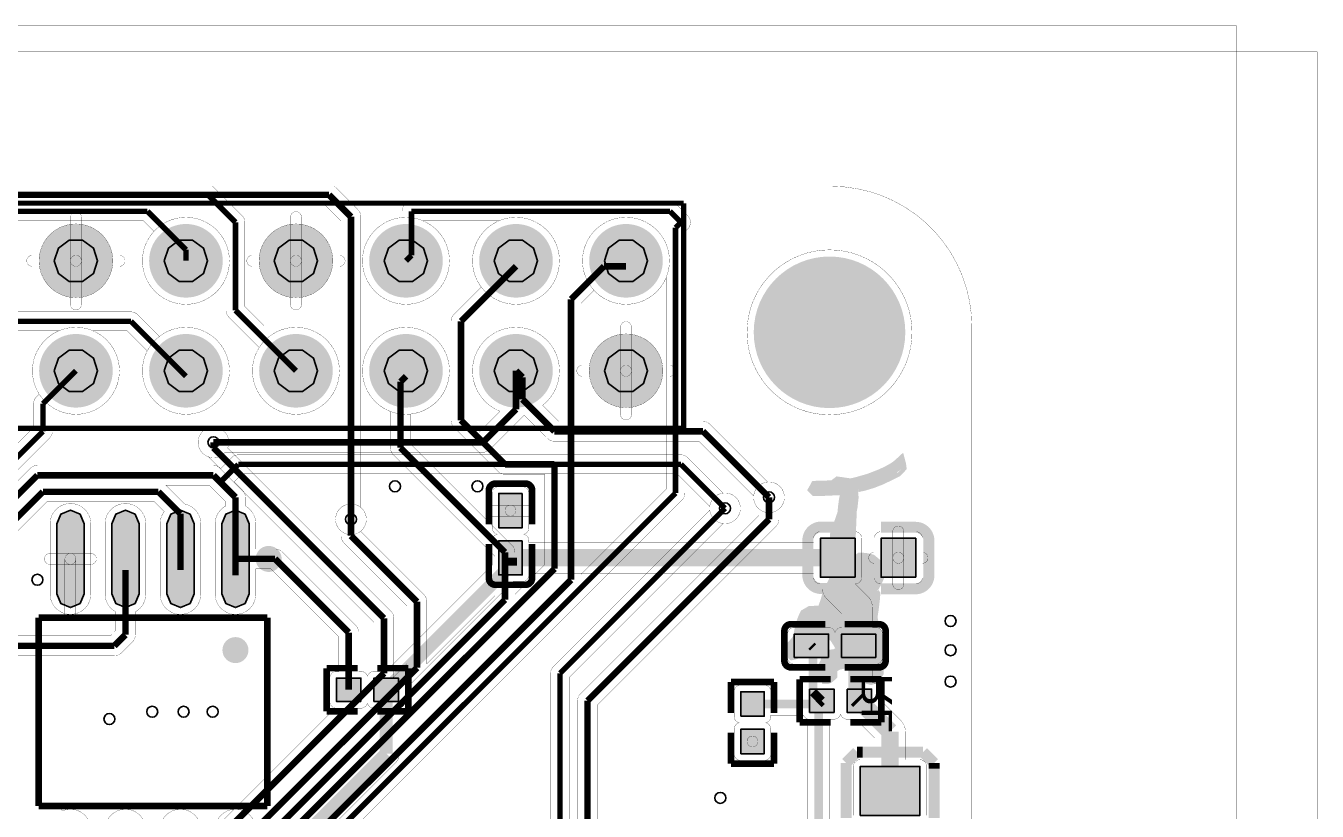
# Model space of a CAD drawing. Header units: millimetres. Extents: x -68.4 to 9.5, y -76.5 to -35.8.
# Drawn here: x -20.33 to 9.48, y -53.98 to -35.85 of the extents above; entities that cross this region are included whole.
import ezdxf
from ezdxf.enums import TextEntityAlignment as Align

# ---------------------------------------------------------------- set-up
doc = ezdxf.new("R2010")
doc.units = ezdxf.units.MM
for name, color, linetype, true_color in [('Bottom Layer', 7, 'Continuous', 0x0000ff), ('Bottom Silkscreen Layer', 7, 'Continuous', 0x66cc33), ('Hole Layer', 7, 'Continuous', 0x222222), ('Top Layer', 7, 'Continuous', 0xff0000), ('Top Silkscreen Layer', 7, 'Continuous', 0xffcc00)]:
    doc.layers.add(name, color=color, linetype=linetype, true_color=true_color)
doc.styles.get("Standard").update_dxf_attribs({"font": 'arial.ttf'})

msp = doc.modelspace()

# ---------------------------------------------------------------- hatches: boundary and pattern name
at = {"layer": 'Bottom Layer'}
for points in [[(-20.027, -41.275, 1), (-18.327, -41.275, 1)], [(-17.487, -41.275, 1), (-15.787, -41.275, 1)], [(-14.947, -41.275, 1), (-13.247, -41.275, 1)], [(-12.407, -41.275, 1), (-10.707, -41.275, 1)], [(-9.867, -41.275, 1), (-8.167, -41.275, 1)], [(-7.327, -41.275, 1), (-5.627, -41.275, 1)], [(-3.528, -42.926, 1), (-0.028, -42.926, 1)], [(-20.027, -43.815, 1), (-18.327, -43.815, 1)], [(-17.487, -43.815, 1), (-15.787, -43.815, 1)], [(-14.947, -43.815, 1), (-13.247, -43.815, 1)], [(-12.407, -43.815, 1), (-10.707, -43.815, 1)], [(-9.867, -43.815, 1), (-8.167, -43.815, 1)], [(-7.327, -43.815, 1), (-5.627, -43.815, 1)]]:
    msp.add_hatch(color=256, dxfattribs=at).paths.add_polyline_path(points)
at = {"layer": 'Bottom Silkscreen Layer'}
msp.add_hatch(color=256, dxfattribs=at).paths.add_polyline_path([(-0.136, -45.982), (-0.129, -46.043), (-0.174, -46.095), (-0.223, -46.141), (-0.394, -46.228), (-0.594, -46.323), (-0.788, -46.399), (-0.988, -46.459), (-1.207, -46.507), (-1.257, -46.517), (-1.244, -46.574), (-1.234, -46.744), (-1.256, -46.945), (-1.275, -47.044), (-1.289, -47.384), (-1.303, -47.724), (-1.324, -47.774), (-1.344, -47.824), (-1.344, -47.923), (-1.344, -48.021), (-1.316, -48.145), (-1.288, -48.269), (-1.255, -48.269), (-1.222, -48.269), (-1.147, -48.207), (-1.072, -48.144), (-1.006, -48.144), (-0.941, -48.15), (-0.874, -48.163), (-0.808, -48.181), (-0.751, -48.229), (-0.694, -48.277), (-0.669, -48.335), (-0.645, -48.394), (-0.645, -48.488), (-0.645, -48.583), (-0.697, -48.692), (-0.74, -48.773), (-0.769, -48.814), (-0.788, -48.826), (-0.788, -48.866), (-0.787, -48.905), (-0.761, -48.939), (-0.735, -48.974), (-0.736, -49.038), (-0.768, -49.308), (-0.799, -49.514), (-0.777, -49.612), (-0.707, -49.862), (-0.659, -50.014), (-0.656, -50.399), (-0.654, -50.784), (-0.691, -50.846), (-0.728, -50.909), (-0.773, -50.925), (-0.819, -50.941), (-0.867, -50.929), (-0.914, -50.917), (-0.914, -50.87), (-0.914, -50.823), (-0.867, -50.761), (-0.819, -50.699), (-0.821, -50.486), (-0.823, -50.273), (-0.849, -50.189), (-0.949, -49.925), (-1.034, -49.701), (-1.057, -49.563), (-1.058, -49.506), (-1.078, -49.494), (-1.099, -49.481), (-1.186, -49.572), (-1.273, -49.663), (-1.273, -49.702), (-1.273, -49.74), (-1.208, -49.846), (-1.143, -49.951), (-1.109, -50.072), (-1.075, -50.193), (-1.075, -50.278), (-1.075, -50.363), (-1.104, -50.434), (-1.133, -50.506), (-1.198, -50.524), (-1.416, -50.561), (-1.585, -50.594), (-1.681, -50.655), (-1.721, -50.692), (-1.721, -50.766), (-1.721, -50.84), (-1.763, -50.879), (-1.798, -50.907), (-1.825, -50.918), (-1.846, -50.918), (-1.858, -50.869), (-1.871, -50.828), (-1.887, -50.797), (-1.905, -50.775), (-1.939, -50.775), (-1.972, -50.775), (-1.972, -50.757), (-1.956, -50.716), (-1.918, -50.642), (-1.863, -50.546), (-1.85, -50.468), (-1.837, -50.39), (-1.738, -50.379), (-1.639, -50.369), (-1.564, -50.319), (-1.488, -50.269), (-1.488, -50.251), (-1.512, -50.2), (-1.568, -50.103), (-1.649, -49.975), (-1.728, -49.902), (-1.807, -49.829), (-1.902, -49.801), (-1.983, -49.781), (-2.044, -49.773), (-2.092, -49.773), (-2.119, -49.804), (-2.16, -49.862), (-2.219, -49.956), (-2.291, -50.077), (-2.303, -50.157), (-2.315, -50.238), (-2.347, -50.238), (-2.379, -50.238), (-2.458, -50.29), (-2.528, -50.331), (-2.587, -50.355), (-2.636, -50.367), (-2.663, -50.345), (-2.69, -50.323), (-2.69, -50.266), (-2.69, -50.209), (-2.616, -50.139), (-2.556, -50.073), (-2.515, -50.014), (-2.487, -49.961), (-2.473, -49.853), (-2.435, -49.673), (-2.37, -49.505), (-2.34, -49.443), (-2.281, -49.409), (-2.221, -49.374), (-2.101, -49.368), (-1.968, -49.362), (-1.917, -49.295), (-1.855, -49.115), (-1.811, -48.954), (-1.717, -48.759), (-1.622, -48.565), (-1.631, -48.377), (-1.64, -47.894), (-1.64, -47.598), (-1.555, -47.355), (-1.47, -47.112), (-1.453, -46.944), (-1.435, -46.806), (-1.417, -46.712), (-1.398, -46.65), (-1.419, -46.599), (-1.44, -46.549), (-1.568, -46.561), (-1.904, -46.576), (-2.113, -46.578), (-2.125, -46.566), (-2.137, -46.554), (-2.117, -46.519), (-2.098, -46.483), (-1.896, -46.477), (-1.694, -46.471), (-1.638, -46.429), (-1.581, -46.386), (-1.503, -46.397), (-1.359, -46.418), (-1.293, -46.43), (-1.135, -46.393), (-0.855, -46.312), (-0.583, -46.206), (-0.46, -46.148), (-0.35, -46.09), (-0.257, -46.032), (-0.185, -45.976), (-0.147, -45.941)])
at = {"layer": 'Hole Layer'}
for points in [[(-19.677, -41.275), (-19.582, -41.569), (-19.332, -41.751), (-19.023, -41.751), (-18.773, -41.569), (-18.677, -41.275), (-18.677, -41.275), (-18.773, -40.981), (-19.023, -40.8), (-19.332, -40.8), (-19.582, -40.981), (-19.677, -41.275)], [(-17.137, -41.275), (-17.042, -41.569), (-16.792, -41.751), (-16.483, -41.751), (-16.233, -41.569), (-16.137, -41.275), (-16.137, -41.275), (-16.233, -40.981), (-16.483, -40.8), (-16.792, -40.8), (-17.042, -40.981), (-17.137, -41.275)], [(-14.597, -41.275), (-14.502, -41.569), (-14.252, -41.751), (-13.943, -41.751), (-13.693, -41.569), (-13.597, -41.275), (-13.597, -41.275), (-13.693, -40.981), (-13.943, -40.8), (-14.252, -40.8), (-14.502, -40.981), (-14.597, -41.275)], [(-12.057, -41.275), (-11.962, -41.569), (-11.712, -41.751), (-11.403, -41.751), (-11.153, -41.569), (-11.057, -41.275), (-11.057, -41.275), (-11.153, -40.981), (-11.403, -40.8), (-11.712, -40.8), (-11.962, -40.981), (-12.057, -41.275)], [(-9.517, -41.275), (-9.422, -41.569), (-9.172, -41.751), (-8.863, -41.751), (-8.613, -41.569), (-8.517, -41.275), (-8.517, -41.275), (-8.613, -40.981), (-8.863, -40.8), (-9.172, -40.8), (-9.422, -40.981), (-9.517, -41.275)], [(-6.977, -41.275), (-6.882, -41.569), (-6.632, -41.751), (-6.323, -41.751), (-6.073, -41.569), (-5.977, -41.275), (-5.977, -41.275), (-6.073, -40.981), (-6.323, -40.8), (-6.632, -40.8), (-6.882, -40.981), (-6.977, -41.275)], [(-3.128, -42.926, 1), (-0.428, -42.926, 1)], [(-19.677, -43.815), (-19.582, -44.109), (-19.332, -44.291), (-19.023, -44.291), (-18.773, -44.109), (-18.677, -43.815), (-18.677, -43.815), (-18.773, -43.521), (-19.023, -43.34), (-19.332, -43.34), (-19.582, -43.521), (-19.677, -43.815)], [(-17.137, -43.815), (-17.042, -44.109), (-16.792, -44.291), (-16.483, -44.291), (-16.233, -44.109), (-16.137, -43.815), (-16.137, -43.815), (-16.233, -43.521), (-16.483, -43.34), (-16.792, -43.34), (-17.042, -43.521), (-17.137, -43.815)], [(-14.597, -43.815), (-14.502, -44.109), (-14.252, -44.291), (-13.943, -44.291), (-13.693, -44.109), (-13.597, -43.815), (-13.597, -43.815), (-13.693, -43.521), (-13.943, -43.34), (-14.252, -43.34), (-14.502, -43.521), (-14.597, -43.815)], [(-12.057, -43.815), (-11.962, -44.109), (-11.712, -44.291), (-11.403, -44.291), (-11.153, -44.109), (-11.057, -43.815), (-11.057, -43.815), (-11.153, -43.521), (-11.403, -43.34), (-11.712, -43.34), (-11.962, -43.521), (-12.057, -43.815)], [(-9.517, -43.815), (-9.422, -44.109), (-9.172, -44.291), (-8.863, -44.291), (-8.613, -44.109), (-8.517, -43.815), (-8.517, -43.815), (-8.613, -43.521), (-8.863, -43.34), (-9.172, -43.34), (-9.422, -43.521), (-9.517, -43.815)], [(-6.977, -43.815), (-6.882, -44.109), (-6.632, -44.291), (-6.323, -44.291), (-6.073, -44.109), (-5.977, -43.815), (-5.977, -43.815), (-6.073, -43.521), (-6.323, -43.34), (-6.632, -43.34), (-6.882, -43.521), (-6.977, -43.815)]]:
    msp.add_hatch(color=256, dxfattribs=at).paths.add_polyline_path(points)
at = {"layer": 'Top Layer'}
for points in [[(-20.027, -41.275, 1), (-18.327, -41.275, 1)], [(-17.487, -41.275, 1), (-15.787, -41.275, 1)], [(-14.947, -41.275, 1), (-13.247, -41.275, 1)], [(-12.407, -41.275, 1), (-10.707, -41.275, 1)], [(-9.867, -41.275, 1), (-8.167, -41.275, 1)], [(-7.327, -41.275, 1), (-5.627, -41.275, 1)], [(-3.528, -42.926, 1), (-0.028, -42.926, 1)], [(-20.027, -43.815, 1), (-18.327, -43.815, 1)], [(-17.487, -43.815, 1), (-15.787, -43.815, 1)], [(-14.947, -43.815, 1), (-13.247, -43.815, 1)], [(-12.407, -43.815, 1), (-10.707, -43.815, 1)], [(-9.867, -43.815, 1), (-8.167, -43.815, 1)], [(-7.327, -43.815, 1), (-5.627, -43.815, 1)], [(-8.874, -46.648), (-9.414, -46.648), (-9.414, -47.438), (-8.874, -47.438)], [(-19.619, -47.349), (-19.527, -47.126), (-19.304, -47.034), (-19.081, -47.126), (-18.989, -47.349), (-18.989, -48.969), (-19.081, -49.192), (-19.304, -49.284), (-19.527, -49.192), (-19.619, -48.969)], [(-18.349, -47.349), (-18.257, -47.126), (-18.034, -47.034), (-17.811, -47.126), (-17.719, -47.349), (-17.719, -48.969), (-17.811, -49.192), (-18.034, -49.284), (-18.257, -49.192), (-18.349, -48.969)], [(-17.079, -47.349), (-16.987, -47.126), (-16.764, -47.034), (-16.541, -47.126), (-16.449, -47.349), (-16.449, -48.969), (-16.541, -49.192), (-16.764, -49.284), (-16.987, -49.192), (-17.079, -48.969)], [(-15.809, -47.349), (-15.717, -47.126), (-15.494, -47.034), (-15.271, -47.126), (-15.179, -47.349), (-15.179, -48.969), (-15.271, -49.192), (-15.494, -49.284), (-15.717, -49.192), (-15.809, -48.969)], [(-1.189, -48.583), (-1.189, -47.683), (-1.989, -47.683), (-1.989, -48.583)], [(0.211, -48.583), (0.211, -47.683), (-0.589, -47.683), (-0.589, -48.583)], [(-8.874, -47.738), (-9.414, -47.738), (-9.414, -48.528), (-8.874, -48.528)], [(-1.801, -50.435), (-1.801, -49.895), (-2.591, -49.895), (-2.591, -50.435)], [(-0.711, -50.435), (-0.711, -49.895), (-1.501, -49.895), (-1.501, -50.435)], [(-12.596, -51.451), (-12.596, -50.911), (-13.162, -50.911), (-13.162, -51.451)], [(-11.73, -51.451), (-11.73, -50.911), (-12.296, -50.911), (-12.296, -51.451)], [(-3.826, -51.793), (-3.286, -51.793), (-3.286, -51.227), (-3.826, -51.227)], [(-2.24, -51.165), (-2.24, -51.705), (-1.674, -51.705), (-1.674, -51.165)], [(-1.374, -51.165), (-1.374, -51.705), (-0.808, -51.705), (-0.808, -51.165)], [(-3.826, -52.659), (-3.286, -52.659), (-3.286, -52.093), (-3.826, -52.093)], [(-1.07, -54.083), (0.308, -54.083), (0.308, -52.951), (-1.07, -52.951)]]:
    msp.add_hatch(color=256, dxfattribs=at).paths.add_polyline_path(points)

# ---------------------------------------------------------------- linework, layer by layer
at = {"layer": 'Bottom Layer', "const_width": 0.00508}
msp.add_lwpolyline([(-68.388, -35.851), (-68.388, -76.454), (7.62, -76.454), (7.62, -35.851)], close=True, dxfattribs=at)
for points in [[(-14.676, -56.289), (-5.18, -46.793), (-5.18, -46.793, 0.198912), (-5.116, -46.639), (-5.116, -46.639), (-5.116, -40.603), (-5.053, -40.54), (-5.053, -40.54, 0.198912), (-4.989, -40.386, 0.198912), (-5.053, -40.232), (-5.053, -40.232), (-5.307, -39.978), (-5.307, -39.978, 0.198912), (-5.461, -39.914), (-5.461, -39.914), (-11.43, -39.914), (-11.43, -39.914, 0.414214), (-11.648, -40.132), (-11.648, -40.132), (-11.648, -40.275, 0.38795), (-12.562, -41.275, 0.414214), (-11.557, -42.28, 0.414214), (-10.553, -41.275, 0.301151), (-11.165, -40.35), (-9.409, -40.35, 0.301151), (-10.022, -41.275, 0.162878), (-9.82, -41.88), (-10.449, -42.51), (-10.449, -42.51, 0.198912), (-10.517, -42.672), (-10.517, -44.958), (-10.517, -44.958, 0.198912), (-10.449, -45.12), (-10.449, -45.12), (-9.433, -46.136), (-9.433, -46.136, 0.198912), (-9.271, -46.204), (-8.358, -46.204), (-8.358, -48.292), (-9.041, -48.976), (-9.041, -48.006), (-9.041, -48.006, 0.198912), (-9.109, -47.844), (-9.109, -47.844), (-11.454, -45.498), (-11.454, -44.814, 0.3845), (-10.553, -43.815, 0.414214), (-11.557, -42.811, 0.414214), (-12.562, -43.815, 0.311595), (-11.914, -44.754), (-11.914, -45.593), (-11.914, -45.593, 0.198912), (-11.846, -45.755), (-11.846, -45.755), (-9.501, -48.101), (-9.501, -49.006), (-11.073, -50.579), (-11.073, -49.149), (-11.073, -49.149, 0.198912), (-11.141, -48.987), (-11.141, -48.987), (-12.597, -47.53), (-12.597, -47.514, 0.220102), (-12.472, -47.244, 0.220102), (-12.597, -46.974), (-12.597, -40.259), (-12.597, -40.259, 0.198912), (-12.665, -40.097), (-12.665, -40.097), (-13.173, -39.589), (-13.173, -39.589, 0.058688), (-13.215, -39.555), (-1.734, -39.555), (-1.734, -39.555, -0.414214), (1.509, -42.799), (1.509, -42.799), (1.509, -65.799)], [(-28.148, -39.981), (-13.43, -39.981), (-13.057, -40.354), (-13.057, -46.974, 0.220102), (-13.182, -47.244, 0.220102), (-13.057, -47.514), (-13.057, -47.625), (-13.057, -47.625, 0.198912), (-12.989, -47.787), (-12.989, -47.787), (-11.533, -49.244), (-11.533, -50.578), (-11.862, -50.908, 0.122634), (-11.835, -50.8), (-11.835, -49.53), (-11.835, -49.53, 0.198912), (-11.903, -49.368), (-11.903, -49.368), (-15.673, -45.598, 0.095356), (-15.647, -45.466, 0.414214), (-16.002, -45.112, 0.414214), (-16.357, -45.466, 0.318886), (-16.119, -45.801), (-12.295, -49.625), (-12.295, -50.705), (-15.843, -54.254)], [(-21.563, -47.144), (-19.785, -45.366), (-19.785, -45.366, 0.198912), (-19.721, -45.212), (-19.721, -45.212), (-19.721, -44.667), (-19.717, -44.663, 0.142606), (-19.177, -44.82, 0.414214), (-18.173, -43.815, 0.414214), (-19.177, -42.811, 0.414214), (-20.182, -43.815, 0.142606), (-20.025, -44.354), (-20.093, -44.423), (-20.093, -44.423, 0.198912), (-20.157, -44.577), (-20.157, -44.577), (-20.157, -45.122), (-21.807, -46.772)]]:
    msp.add_lwpolyline(points, format="xyb", dxfattribs=at)
at = {"layer": 'Bottom Layer'}
for points, const_width in [([(-13.335, -39.751), (-41.402, -39.751)], 0.15), ([(-12.827, -40.259), (-13.335, -39.751)], 0.15), ([(-12.827, -47.244), (-12.827, -40.259)], 0.15), ([(-5.461, -40.132), (-11.43, -40.132)], 0.127), ([(-11.43, -40.132), (-11.43, -41.148)], 0.127), ([(-5.207, -40.386), (-5.461, -40.132)], 0.127), ([(-5.334, -40.513), (-5.207, -40.386)], 0.127), ([(-5.334, -46.639), (-5.334, -40.513)], 0.127), ([(-11.43, -41.148), (-11.557, -41.275)], 0.127), ([(-10.287, -42.672), (-9.017, -41.402)], 0.15), ([(-7.747, -42.164), (-6.985, -41.402)], 0.15), ([(-6.985, -41.402), (-6.477, -41.402)], 0.15), ([(-7.747, -48.641), (-7.747, -42.164)], 0.15), ([(-10.287, -44.958), (-10.287, -42.672)], 0.15), ([(-19.939, -44.577), (-19.177, -43.815)], 0.127), ([(-11.684, -44.069), (-11.557, -43.942)], 0.15), ([(-11.684, -45.593), (-11.684, -44.069)], 0.15), ([(-19.939, -45.212), (-19.939, -44.577)], 0.127), ([(-9.271, -45.974), (-10.287, -44.958)], 0.15), ([(-21.717, -46.99), (-19.939, -45.212)], 0.127), ([(-16.002, -45.593), (-16.002, -45.466)], 0.15), ([(-16.002, -45.593), (-12.065, -49.53)], 0.15), ([(-9.271, -48.006), (-11.684, -45.593)], 0.15), ([(-8.128, -45.974), (-9.271, -45.974)], 0.15), ([(-8.128, -48.387), (-8.128, -45.974)], 0.15), ([(-14.866, -56.171), (-5.334, -46.639)], 0.127), ([(-3.175, -46.736), (-3.175, -47.244)], 0.15), ([(-8.001, -50.8), (-4.191, -46.99)], 0.127), ([(-12.827, -47.625), (-12.827, -47.244)], 0.15), ([(-3.175, -47.244), (-7.366, -51.435)], 0.15), ([(-11.303, -49.149), (-12.827, -47.625)], 0.15), ([(-9.271, -49.101), (-9.271, -48.006)], 0.15), ([(-15.24, -55.499), (-8.128, -48.387)], 0.15), ([(-14.986, -55.88), (-7.747, -48.641)], 0.15), ([(-15.367, -55.197), (-9.271, -49.101)], 0.15), ([(-11.303, -50.673), (-11.303, -49.149)], 0.15), ([(-12.065, -49.53), (-12.065, -50.8)], 0.15), ([(-15.524, -54.894), (-11.303, -50.673)], 0.15), ([(-12.065, -50.8), (-15.748, -54.483)], 0.15), ([(-8.001, -67.691), (-8.001, -50.8)], 0.127), ([(-7.366, -51.435), (-7.366, -61.214)], 0.15)]:
    msp.add_lwpolyline(points, dxfattribs=dict(at, const_width=const_width))
at = {"layer": 'Bottom Layer', "const_width": 0.00508}
for points in [[(-19.05, -41.275, -1), (-19.304, -41.275), (-19.304, -40.268, -1), (-19.05, -40.268)], [(-13.97, -41.275, -1), (-14.224, -41.275), (-14.224, -40.268, -1), (-13.97, -40.268)], [(-19.177, -42.128, 0.414214), (-18.325, -41.275, 0.414214), (-19.177, -40.423, 0.414214), (-20.03, -41.275, 0.414214)], [(-16.637, -42.28, 0.414214), (-15.633, -41.275, 0.414214), (-16.637, -40.271, 0.414214), (-17.642, -41.275, 0.414214)], [(-14.097, -42.128, 0.414214), (-13.245, -41.275, 0.414214), (-14.097, -40.423, 0.414214), (-14.95, -41.275, 0.414214)], [(-1.778, -44.831, 0.414214), (0.127, -42.926, 0.414214), (-1.778, -41.022, 0.414214), (-3.683, -42.926, 0.414214)], [(-20.185, -41.402, -1), (-20.185, -41.148), (-19.177, -41.148, -1), (-19.177, -41.402)], [(-19.304, -41.275, -1), (-19.05, -41.275), (-19.05, -42.283, -1), (-19.304, -42.283)], [(-19.177, -41.402, -1), (-19.177, -41.148), (-18.17, -41.148, -1), (-18.17, -41.402)], [(-15.105, -41.402, -1), (-15.105, -41.148), (-14.097, -41.148, -1), (-14.097, -41.402)], [(-14.224, -41.275, -1), (-13.97, -41.275), (-13.97, -42.283, -1), (-14.224, -42.283)], [(-5.552, -46.549), (-7.517, -48.514), (-7.517, -42.259), (-7.215, -41.957, 0.209202), (-6.477, -42.28, 0.301328), (-5.552, -41.666)], [(-16.637, -44.82, 0.414214), (-15.633, -43.815, 0.414214), (-16.637, -42.811, 0.414214), (-17.642, -43.815, 0.414214)], [(-15.102, -43.815, 0.414214), (-14.097, -44.82, 0.414214), (-13.093, -43.815, 0.414214), (-14.097, -42.811, 0.414214)], [(-6.35, -43.815, -1), (-6.604, -43.815), (-6.604, -42.808, -1), (-6.35, -42.808)], [(-7.33, -43.815, 0.414214), (-6.477, -44.668, 0.414214), (-5.625, -43.815, 0.414214), (-6.477, -42.963, 0.414214)], [(-6.604, -43.815, -1), (-6.35, -43.815), (-6.35, -44.823, -1), (-6.604, -44.823)], [(-7.366, -61.569, 0.414214), (-7.011, -61.214, 0.220102), (-7.136, -60.944), (-7.136, -51.53), (-3.013, -47.406), (-3.013, -47.406, 0.198912), (-2.945, -47.244), (-2.945, -47.006, 0.220102), (-2.82, -46.736, 0.414214), (-3.175, -46.382, 0.414214), (-3.53, -46.736, 0.220102), (-3.405, -47.006), (-3.405, -47.149), (-7.528, -51.273), (-7.528, -51.273, 0.198912), (-7.596, -51.435), (-7.596, -51.435), (-7.596, -60.944, 0.220102), (-7.721, -61.214, 0.414214)], [(-8.001, -68.096, 0.414214), (-7.596, -67.691, 0.255757), (-7.783, -67.35), (-7.783, -50.89), (-4.235, -47.342, 0.030762), (-4.191, -47.345, 0.414214), (-3.836, -46.99, 0.414214), (-4.191, -46.636, 0.414214), (-4.546, -46.99, 0.030762), (-4.543, -47.034), (-8.155, -50.646), (-8.155, -50.646, 0.198912), (-8.219, -50.8), (-8.219, -50.8), (-8.219, -67.35, 0.255757), (-8.406, -67.691, 0.414214)]]:
    msp.add_lwpolyline(points, format="xyb", close=True, dxfattribs=at)
at = {"layer": 'Bottom Silkscreen Layer', "const_width": 0.254}
msp.add_lwpolyline([(-0.136, -45.982), (-0.129, -46.043), (-0.174, -46.095), (-0.223, -46.141), (-0.394, -46.228), (-0.594, -46.323), (-0.788, -46.399), (-0.988, -46.459), (-1.207, -46.507), (-1.257, -46.517), (-1.244, -46.574), (-1.234, -46.744), (-1.256, -46.945), (-1.275, -47.044), (-1.289, -47.384), (-1.303, -47.724), (-1.324, -47.774), (-1.344, -47.824), (-1.344, -47.923), (-1.344, -48.021), (-1.316, -48.145), (-1.288, -48.269), (-1.255, -48.269), (-1.222, -48.269), (-1.147, -48.207), (-1.072, -48.144), (-1.006, -48.144), (-0.941, -48.15), (-0.874, -48.163), (-0.808, -48.181), (-0.751, -48.229), (-0.694, -48.277), (-0.669, -48.335), (-0.645, -48.394), (-0.645, -48.488), (-0.645, -48.583), (-0.697, -48.692), (-0.74, -48.773), (-0.769, -48.814), (-0.788, -48.826), (-0.788, -48.866), (-0.787, -48.905), (-0.761, -48.939), (-0.735, -48.974), (-0.736, -49.038), (-0.768, -49.308), (-0.799, -49.514), (-0.777, -49.612), (-0.707, -49.862), (-0.659, -50.014), (-0.656, -50.399), (-0.654, -50.784), (-0.691, -50.846), (-0.728, -50.909), (-0.773, -50.925), (-0.819, -50.941), (-0.867, -50.929), (-0.914, -50.917), (-0.914, -50.87), (-0.914, -50.823), (-0.867, -50.761), (-0.819, -50.699), (-0.821, -50.486), (-0.823, -50.273), (-0.849, -50.189), (-0.949, -49.925), (-1.034, -49.701), (-1.057, -49.563), (-1.058, -49.506), (-1.078, -49.494), (-1.099, -49.481), (-1.186, -49.572), (-1.273, -49.663), (-1.273, -49.702), (-1.273, -49.74), (-1.208, -49.846), (-1.143, -49.951), (-1.109, -50.072), (-1.075, -50.193), (-1.075, -50.278), (-1.075, -50.363), (-1.104, -50.434), (-1.133, -50.506), (-1.198, -50.524), (-1.416, -50.561), (-1.585, -50.594), (-1.681, -50.655), (-1.721, -50.692), (-1.721, -50.766), (-1.721, -50.84), (-1.763, -50.879), (-1.798, -50.907), (-1.825, -50.918), (-1.846, -50.918), (-1.858, -50.869), (-1.871, -50.828), (-1.887, -50.797), (-1.905, -50.775), (-1.939, -50.775), (-1.972, -50.775), (-1.972, -50.757), (-1.956, -50.716), (-1.918, -50.642), (-1.863, -50.546), (-1.85, -50.468), (-1.837, -50.39), (-1.738, -50.379), (-1.639, -50.369), (-1.564, -50.319), (-1.488, -50.269), (-1.488, -50.251), (-1.512, -50.2), (-1.568, -50.103), (-1.649, -49.975), (-1.728, -49.902), (-1.807, -49.829), (-1.902, -49.801), (-1.983, -49.781), (-2.044, -49.773), (-2.092, -49.773), (-2.119, -49.804), (-2.16, -49.862), (-2.219, -49.956), (-2.291, -50.077), (-2.303, -50.157), (-2.315, -50.238), (-2.347, -50.238), (-2.379, -50.238), (-2.458, -50.29), (-2.528, -50.331), (-2.587, -50.355), (-2.636, -50.367), (-2.663, -50.345), (-2.69, -50.323), (-2.69, -50.266), (-2.69, -50.209), (-2.616, -50.139), (-2.556, -50.073), (-2.515, -50.014), (-2.487, -49.961), (-2.473, -49.853), (-2.435, -49.673), (-2.37, -49.505), (-2.34, -49.443), (-2.281, -49.409), (-2.221, -49.374), (-2.101, -49.368), (-1.968, -49.362), (-1.917, -49.295), (-1.855, -49.115), (-1.811, -48.954), (-1.717, -48.759), (-1.622, -48.565), (-1.631, -48.377), (-1.64, -47.894), (-1.64, -47.598), (-1.555, -47.355), (-1.47, -47.112), (-1.453, -46.944), (-1.435, -46.806), (-1.417, -46.712), (-1.398, -46.65), (-1.419, -46.599), (-1.44, -46.549), (-1.568, -46.561), (-1.904, -46.576), (-2.113, -46.578), (-2.125, -46.566), (-2.137, -46.554), (-2.117, -46.519), (-2.098, -46.483), (-1.896, -46.477), (-1.694, -46.471), (-1.638, -46.429), (-1.581, -46.386), (-1.503, -46.397), (-1.359, -46.418), (-1.293, -46.43), (-1.135, -46.393), (-0.855, -46.312), (-0.583, -46.206), (-0.46, -46.148), (-0.35, -46.09), (-0.257, -46.032), (-0.185, -45.976), (-0.147, -45.941)], close=True, dxfattribs=at)
at = {"layer": 'Hole Layer'}
for points in [[(-19.677, -41.275), (-19.582, -41.569), (-19.332, -41.751), (-19.023, -41.751), (-18.773, -41.569), (-18.677, -41.275), (-18.677, -41.275), (-18.773, -40.981), (-19.023, -40.8), (-19.332, -40.8), (-19.582, -40.981), (-19.677, -41.275)], [(-17.137, -41.275), (-17.042, -41.569), (-16.792, -41.751), (-16.483, -41.751), (-16.233, -41.569), (-16.137, -41.275), (-16.137, -41.275), (-16.233, -40.981), (-16.483, -40.8), (-16.792, -40.8), (-17.042, -40.981), (-17.137, -41.275)], [(-14.597, -41.275), (-14.502, -41.569), (-14.252, -41.751), (-13.943, -41.751), (-13.693, -41.569), (-13.597, -41.275), (-13.597, -41.275), (-13.693, -40.981), (-13.943, -40.8), (-14.252, -40.8), (-14.502, -40.981), (-14.597, -41.275)], [(-12.057, -41.275), (-11.962, -41.569), (-11.712, -41.751), (-11.403, -41.751), (-11.153, -41.569), (-11.057, -41.275), (-11.057, -41.275), (-11.153, -40.981), (-11.403, -40.8), (-11.712, -40.8), (-11.962, -40.981), (-12.057, -41.275)], [(-9.517, -41.275), (-9.422, -41.569), (-9.172, -41.751), (-8.863, -41.751), (-8.613, -41.569), (-8.517, -41.275), (-8.517, -41.275), (-8.613, -40.981), (-8.863, -40.8), (-9.172, -40.8), (-9.422, -40.981), (-9.517, -41.275)], [(-6.977, -41.275), (-6.882, -41.569), (-6.632, -41.751), (-6.323, -41.751), (-6.073, -41.569), (-5.977, -41.275), (-5.977, -41.275), (-6.073, -40.981), (-6.323, -40.8), (-6.632, -40.8), (-6.882, -40.981), (-6.977, -41.275)], [(-19.677, -43.815), (-19.582, -44.109), (-19.332, -44.291), (-19.023, -44.291), (-18.773, -44.109), (-18.677, -43.815), (-18.677, -43.815), (-18.773, -43.521), (-19.023, -43.34), (-19.332, -43.34), (-19.582, -43.521), (-19.677, -43.815)], [(-17.137, -43.815), (-17.042, -44.109), (-16.792, -44.291), (-16.483, -44.291), (-16.233, -44.109), (-16.137, -43.815), (-16.137, -43.815), (-16.233, -43.521), (-16.483, -43.34), (-16.792, -43.34), (-17.042, -43.521), (-17.137, -43.815)], [(-14.597, -43.815), (-14.502, -44.109), (-14.252, -44.291), (-13.943, -44.291), (-13.693, -44.109), (-13.597, -43.815), (-13.597, -43.815), (-13.693, -43.521), (-13.943, -43.34), (-14.252, -43.34), (-14.502, -43.521), (-14.597, -43.815)], [(-12.057, -43.815), (-11.962, -44.109), (-11.712, -44.291), (-11.403, -44.291), (-11.153, -44.109), (-11.057, -43.815), (-11.057, -43.815), (-11.153, -43.521), (-11.403, -43.34), (-11.712, -43.34), (-11.962, -43.521), (-12.057, -43.815)], [(-9.517, -43.815), (-9.422, -44.109), (-9.172, -44.291), (-8.863, -44.291), (-8.613, -44.109), (-8.517, -43.815), (-8.517, -43.815), (-8.613, -43.521), (-8.863, -43.34), (-9.172, -43.34), (-9.422, -43.521), (-9.517, -43.815)], [(-6.977, -43.815), (-6.882, -44.109), (-6.632, -44.291), (-6.323, -44.291), (-6.073, -44.109), (-5.977, -43.815), (-5.977, -43.815), (-6.073, -43.521), (-6.323, -43.34), (-6.632, -43.34), (-6.882, -43.521), (-6.977, -43.815)]]:
    msp.add_lwpolyline(points, close=True, dxfattribs=at)
for points in [[(-16.129, -45.466, 1), (-15.875, -45.466, 1)], [(-11.938, -46.482, 1), (-11.684, -46.482, 1)], [(-10.033, -46.482, 1), (-9.779, -46.482, 1)], [(-3.302, -46.736, 1), (-3.048, -46.736, 1)], [(-4.318, -46.99, 1), (-4.064, -46.99, 1)], [(-12.954, -47.244, 1), (-12.7, -47.244, 1)], [(-20.193, -48.641, 1), (-19.939, -48.641, 1)], [(0.889, -49.594, 1), (1.143, -49.594, 1)], [(0.889, -50.267, 1), (1.143, -50.267, 1)], [(0.889, -50.991, 1), (1.143, -50.991, 1)], [(-17.543, -51.689, 1), (-17.289, -51.689, 1)], [(-16.819, -51.689, 1), (-16.565, -51.689, 1)], [(-16.146, -51.689, 1), (-15.892, -51.689, 1)], [(-18.531, -51.856, 1), (-18.277, -51.856, 1)], [(-4.427, -53.677, 1), (-4.173, -53.677, 1)]]:
    msp.add_lwpolyline(points, format="xyb", close=True, dxfattribs=at)
at = {"layer": 'Top Layer', "const_width": 0.00508}
msp.add_lwpolyline([(-67.691, -36.449), (-67.691, -75.156), (9.479, -75.156), (9.479, -36.449)], close=True, dxfattribs=at)
for points in [[(-21.325, -40.35), (-17.616, -40.35), (-17.374, -40.592, 0.189029), (-17.642, -41.275, 0.414214), (-16.637, -42.28, 0.301328), (-15.712, -41.666), (-15.712, -42.418), (-15.712, -42.418, 0.198912), (-15.648, -42.573), (-15.648, -42.573), (-14.945, -43.276, 0.142606), (-15.102, -43.815, 0.414214), (-14.097, -44.82, 0.414214), (-13.093, -43.815, 0.414214), (-14.097, -42.811, 0.142606), (-14.636, -42.968), (-15.276, -42.328), (-15.276, -40.386), (-15.276, -40.386, 0.198912), (-15.34, -40.232), (-15.34, -40.232), (-15.975, -39.597), (-15.975, -39.597, 0.082061), (-16.033, -39.555), (-1.734, -39.555), (-1.734, -39.555, -0.414214), (1.509, -42.799), (1.509, -42.799), (1.509, -65.799)], [(-21.325, -42.89), (-19.569, -42.89, 0.301151), (-20.182, -43.815, 0.414214), (-19.177, -44.82, 0.414214), (-18.173, -43.815, 0.301151), (-18.785, -42.89), (-17.998, -42.89), (-17.531, -43.357, 0.119044), (-17.642, -43.815, 0.414214), (-16.637, -44.82, 0.414214), (-15.633, -43.815, 0.414214), (-16.637, -42.811, 0.165845), (-17.251, -43.02), (-17.753, -42.518), (-17.753, -42.518, 0.198912), (-17.907, -42.454), (-17.907, -42.454), (-22.606, -42.454)], [(0.462, -54.083), (0.462, -52.951), (0.462, -52.951, 0.414214), (0.308, -52.796), (-0.026, -52.796), (-0.026, -52.145), (-0.026, -52.145, 0.198912), (-0.13, -51.895), (-0.13, -51.895), (-0.654, -51.371), (-0.654, -51.165, 0.376887), (-0.788, -51.012), (-0.788, -50.59), (-0.711, -50.59, 0.414214), (-0.556, -50.435), (-0.556, -49.895), (-0.556, -49.895, 0.414214), (-0.711, -49.741), (-0.788, -49.741), (-0.788, -49.276), (-0.788, -49.276, 0.198912), (-0.892, -49.025), (-0.892, -49.025), (-1.18, -48.737, 0.397782), (-1.034, -48.583), (-1.034, -47.683, 0.414214), (-1.189, -47.529), (-1.989, -47.529, 0.414214), (-2.144, -47.683), (-2.144, -47.779), (-8.719, -47.779), (-8.719, -47.738, 0.344982), (-8.837, -47.588, 0.344982), (-8.719, -47.438), (-8.719, -46.648, 0.414214), (-8.874, -46.493), (-9.414, -46.493, 0.414214), (-9.569, -46.648), (-9.569, -47.438, 0.344982), (-9.451, -47.588, 0.344982), (-9.569, -47.738), (-9.569, -48.306), (-12.019, -50.757), (-12.296, -50.757, 0.344601), (-12.446, -50.874, 0.344601), (-12.596, -50.757), (-12.649, -50.757), (-12.649, -49.859), (-12.649, -49.859, 0.198912), (-12.717, -49.697), (-12.717, -49.697), (-14.417, -47.997), (-14.417, -47.997, 0.198912), (-14.579, -47.929), (-15.024, -47.929), (-15.024, -47.349, 0.271385), (-15.264, -46.939), (-15.264, -46.736), (-15.264, -46.736, 0.198912), (-15.332, -46.574), (-15.332, -46.574), (-15.526, -46.379), (-15.339, -46.192), (-5.297, -46.192), (-4.543, -46.947, 0.030762), (-4.546, -46.99, 0.414214), (-4.191, -47.345, 0.414214), (-3.836, -46.99, 0.414214), (-4.191, -46.636, 0.030762), (-4.235, -46.638), (-5.053, -45.82), (-5.053, -45.82, 0.198912), (-5.207, -45.756), (-5.207, -45.756), (-15.429, -45.756), (-15.429, -45.756, 0.198912), (-15.584, -45.82), (-15.584, -45.82), (-15.835, -46.071), (-15.84, -46.066), (-15.84, -46.066, 0.198912), (-16.002, -45.999), (-20.066, -45.999), (-20.066, -45.999, 0.198912), (-20.228, -46.066), (-20.228, -46.066), (-27.086, -52.924)], [(-26.721, -53.715), (-19.844, -46.839), (-17.367, -46.839), (-17.139, -47.067, 0.162744), (-17.234, -47.349), (-17.234, -48.969, 0.414214), (-16.764, -49.439, 0.414214), (-16.294, -48.969), (-16.294, -47.349, 0.354413), (-16.667, -46.89), (-17.099, -46.458), (-16.097, -46.458), (-16.005, -46.55), (-16.005, -46.55), (-15.724, -46.831), (-15.724, -46.939, 0.271385), (-15.964, -47.349), (-15.964, -48.969, 0.414214), (-15.494, -49.439, 0.414214), (-15.024, -48.969), (-15.024, -48.389), (-14.674, -48.389), (-13.108, -49.954), (-13.108, -50.757), (-13.162, -50.757, 0.414214), (-13.316, -50.911), (-13.316, -51.451, 0.414214), (-13.162, -51.606), (-12.596, -51.606, 0.344601), (-12.446, -51.488, 0.30563), (-12.318, -51.604), (-12.318, -52.527), (-14.858, -55.068)], [(-22.13, -50.395), (-18.288, -50.395), (-18.288, -50.395, 0.198912), (-18.126, -50.327), (-18.126, -50.327), (-17.872, -50.073), (-17.872, -50.073, 0.198912), (-17.804, -49.911), (-17.804, -49.379, 0.271385), (-17.564, -48.969), (-17.564, -47.349, 0.414214), (-18.034, -46.879, 0.414214), (-18.504, -47.349), (-18.504, -48.969, 0.271385), (-18.264, -49.379), (-18.264, -49.816), (-18.383, -49.936), (-22.225, -49.936)], [(-14.517, -55.587), (-11.798, -52.869), (-11.798, -52.869, 0.198912), (-11.709, -52.653), (-11.709, -52.653), (-11.709, -51.604, 0.373507), (-11.576, -51.451), (-11.576, -51.174), (-9.084, -48.683), (-8.874, -48.683, 0.414214), (-8.719, -48.528), (-8.719, -48.488), (-2.144, -48.488), (-2.144, -48.583, 0.414214), (-1.989, -48.738), (-1.944, -48.738), (-1.944, -48.83), (-1.944, -48.83, 0.198912), (-1.84, -49.081), (-1.84, -49.081), (-1.498, -49.423), (-1.498, -49.741), (-1.501, -49.741, 0.344982), (-1.651, -49.858, 0.344982), (-1.801, -49.741), (-2.591, -49.741, 0.414214), (-2.746, -49.895), (-2.746, -50.435), (-2.746, -50.435, 0.414214), (-2.591, -50.59), (-2.414, -50.59), (-2.414, -51.233), (-2.414, -51.233, 0.022453), (-2.413, -51.256), (-3.131, -51.256), (-3.131, -51.227, 0.414214), (-3.286, -51.073), (-3.826, -51.073, 0.414214), (-3.981, -51.227), (-3.981, -51.793, 0.344601), (-3.863, -51.943, 0.344601), (-3.981, -52.093), (-3.981, -52.659, 0.414214), (-3.826, -52.813), (-3.286, -52.813, 0.414214), (-3.131, -52.659), (-3.131, -52.093, 0.344601), (-3.249, -51.943, 0.344601), (-3.131, -51.793), (-3.131, -51.765), (-2.382, -51.765, 0.219869), (-2.287, -51.852), (-2.287, -56.918)], [(-1.777, -57.023), (-1.777, -51.86), (-1.674, -51.86, 0.344601), (-1.524, -51.742, 0.344601), (-1.374, -51.86), (-1.168, -51.86), (-0.736, -52.292), (-0.736, -52.796), (-1.07, -52.796, 0.414214), (-1.224, -52.951), (-1.224, -54.083)], [(-20.678, -54.332), (-19.78, -54.332), (-19.769, -54.343, 0.035436), (-19.774, -54.409), (-19.774, -56.029, 0.414214), (-19.304, -56.499, 0.414214), (-18.834, -56.029), (-18.834, -54.409, 0.414214), (-19.304, -53.94, 0.099893), (-19.486, -53.976), (-19.523, -53.94), (-19.523, -53.94, 0.198912), (-19.685, -53.873), (-20.773, -53.873)], [(-17.564, -54.409, 0.414214), (-18.034, -53.94, 0.414214), (-18.504, -54.409)], [(-16.294, -54.409, 0.414214), (-16.764, -53.94, 0.414214), (-17.234, -54.409)], [(-15.024, -54.409, 0.414214), (-15.494, -53.94, 0.414214), (-15.964, -54.409)]]:
    msp.add_lwpolyline(points, format="xyb", dxfattribs=at)
at = {"layer": 'Top Layer'}
for points, const_width in [([(-29.972, -39.751), (-16.129, -39.751)], 0.127), ([(-16.129, -39.751), (-15.494, -40.386)], 0.127), ([(-27.813, -40.132), (-17.526, -40.132)], 0.127), ([(-17.526, -40.132), (-16.637, -41.021)], 0.127), ([(-15.494, -40.386), (-15.494, -42.418)], 0.127), ([(-16.637, -41.021), (-16.637, -41.275)], 0.127), ([(-22.606, -42.672), (-17.907, -42.672)], 0.127), ([(-17.907, -42.672), (-16.637, -43.942)], 0.127), ([(-15.494, -42.418), (-14.097, -43.815)], 0.127), ([(-9.017, -43.815), (-9.017, -44.704)], 0.15), ([(-9.017, -43.815), (-8.867, -43.965)], 0.15), ([(-8.867, -43.965), (-8.867, -44.473)], 0.15), ([(-8.867, -44.473), (-8.128, -45.212)], 0.15), ([(-9.017, -44.704), (-9.779, -45.466)], 0.15), ([(-8.128, -45.212), (-4.699, -45.212)], 0.15), ([(-4.699, -45.212), (-3.175, -46.736)], 0.15), ([(-9.779, -45.466), (-16.002, -45.466)], 0.15), ([(-15.429, -45.974), (-15.843, -46.387)], 0.127), ([(-15.429, -45.974), (-5.207, -45.974)], 0.127), ([(-5.207, -45.974), (-4.191, -46.99)], 0.127), ([(-26.991, -53.153), (-20.066, -46.228)], 0.15), ([(-20.066, -46.228), (-16.002, -46.228)], 0.15), ([(-16.002, -46.228), (-15.843, -46.387)], 0.15), ([(-15.843, -46.387), (-15.494, -46.736)], 0.15), ([(-26.883, -53.553), (-19.939, -46.609)], 0.15), ([(-19.939, -46.609), (-17.272, -46.609)], 0.15), ([(-17.272, -46.609), (-16.764, -47.117)], 0.15), ([(-15.494, -46.736), (-15.494, -48.159)], 0.15), ([(-16.764, -47.117), (-16.764, -48.413)], 0.15), ([(-9.144, -48.133), (-1.589, -48.133)], 0.4), ([(-9.144, -48.133), (-9.144, -48.312)], 0.3), ([(-1.589, -48.133), (-1.589, -48.83)], 0.4), ([(-15.494, -48.159), (-14.579, -48.159)], 0.15), ([(-15.494, -48.159), (-15.494, -48.54)], 0.15), ([(-14.579, -48.159), (-12.879, -49.859)], 0.15), ([(-9.144, -48.312), (-12.013, -51.181)], 0.3), ([(-18.034, -48.413), (-18.034, -49.911)], 0.15), ([(-1.589, -48.83), (-1.143, -49.276)], 0.4), ([(-1.143, -49.276), (-1.143, -51.383)], 0.4), ([(-12.879, -49.859), (-12.879, -51.181)], 0.15), ([(-18.034, -49.911), (-18.288, -50.165)], 0.15), ([(-2.159, -50.202), (-2.196, -50.165)], 0.2), ([(-18.288, -50.165), (-22.225, -50.165)], 0.15), ([(-2.159, -50.202), (-2.159, -51.233)], 0.2), ([(-12.013, -51.181), (-12.013, -52.653)], 0.3), ([(-2.159, -51.233), (-1.957, -51.435)], 0.2), ([(-1.091, -51.435), (-1.143, -51.383)], 0.4), ([(-0.381, -52.145), (-1.091, -51.435)], 0.4), ([(-2.032, -51.51), (-3.302, -51.51)], 0.2), ([(-2.032, -51.51), (-1.957, -51.435)], 0.2), ([(-2.032, -57.023), (-2.032, -51.51)], 0.2), ([(-0.381, -53.517), (-0.381, -52.145)], 0.4), ([(-12.013, -52.653), (-14.732, -55.372)], 0.3)]:
    msp.add_lwpolyline(points, dxfattribs=dict(at, const_width=const_width))
at = {"layer": 'Top Layer', "const_width": 0.00508}
for points in [[(-13.97, -41.275, -1), (-14.224, -41.275), (-14.224, -40.268, -1), (-13.97, -40.268)], [(-20.03, -41.275, 0.414214), (-19.177, -42.128, 0.414214), (-18.325, -41.275, 0.414214), (-19.177, -40.423, 0.414214)], [(-14.097, -42.128, 0.414214), (-13.245, -41.275, 0.414214), (-14.097, -40.423, 0.414214), (-14.95, -41.275, 0.414214)], [(-11.557, -42.28, 0.414214), (-10.553, -41.275, 0.414214), (-11.557, -40.271, 0.414214), (-12.562, -41.275, 0.414214)], [(-10.022, -41.275, 0.414214), (-9.017, -42.28, 0.414214), (-8.013, -41.275, 0.414214), (-9.017, -40.271, 0.414214)], [(-6.477, -42.28, 0.414214), (-5.473, -41.275, 0.414214), (-6.477, -40.271, 0.414214), (-7.482, -41.275, 0.414214)], [(-3.683, -42.926, 0.414214), (-1.778, -44.831, 0.414214), (0.127, -42.926, 0.414214), (-1.778, -41.022, 0.414214)], [(-20.185, -41.402, -1), (-20.185, -41.148), (-19.177, -41.148, -1), (-19.177, -41.402)], [(-19.304, -41.275, -1), (-19.05, -41.275), (-19.05, -42.283, -1), (-19.304, -42.283)], [(-19.177, -41.402, -1), (-19.177, -41.148), (-18.17, -41.148, -1), (-18.17, -41.402)], [(-15.105, -41.402, -1), (-15.105, -41.148), (-14.097, -41.148, -1), (-14.097, -41.402)], [(-14.224, -41.275, -1), (-13.97, -41.275), (-13.97, -42.283, -1), (-14.224, -42.283)], [(-14.097, -41.402, -1), (-14.097, -41.148), (-13.09, -41.148, -1), (-13.09, -41.402)], [(-3.53, -46.736, 0.414214), (-3.175, -47.091, 0.414214), (-2.82, -46.736, 0.414214), (-3.175, -46.382, 0.020301), (-3.204, -46.383), (-4.537, -45.05), (-4.537, -45.05, 0.198912), (-4.699, -44.983), (-8.033, -44.983), (-8.404, -44.611, 0.232735), (-8.013, -43.815, 0.414214), (-9.017, -42.811, 0.414214), (-10.022, -43.815, 0.307731), (-9.387, -44.749), (-9.874, -45.237), (-15.732, -45.237, 0.220102), (-16.002, -45.112, 0.414214), (-16.357, -45.466, 0.414214), (-16.002, -45.821, 0.220102), (-15.732, -45.696), (-9.779, -45.696), (-9.779, -45.696, 0.198912), (-9.617, -45.628), (-9.617, -45.628), (-8.855, -44.867), (-8.855, -44.867, 0.044068), (-8.829, -44.836), (-8.29, -45.374), (-8.29, -45.374, 0.198912), (-8.128, -45.442), (-4.794, -45.442), (-3.528, -46.707, 0.020301)], [(-11.557, -44.82, 0.414214), (-10.553, -43.815, 0.414214), (-11.557, -42.811, 0.414214), (-12.562, -43.815, 0.414214)], [(-6.35, -43.815, -1), (-6.604, -43.815), (-6.604, -42.808, -1), (-6.35, -42.808)], [(-7.33, -43.815, 0.414214), (-6.477, -44.668, 0.414214), (-5.625, -43.815, 0.414214), (-6.477, -42.963, 0.414214)], [(-7.485, -43.942, -1), (-7.485, -43.688), (-6.477, -43.688, -1), (-6.477, -43.942)], [(-6.604, -43.815, -1), (-6.35, -43.815), (-6.35, -44.823, -1), (-6.604, -44.823)], [(-6.477, -43.942, -1), (-6.477, -43.688), (-5.47, -43.688, -1), (-5.47, -43.942)], [(-9.017, -47.043, -1), (-9.271, -47.043), (-9.271, -46.49, -1), (-9.017, -46.49)], [(-19.304, -49.439, 0.414214), (-18.834, -48.969), (-18.834, -47.349, 0.414214), (-19.304, -46.879, 0.414214), (-19.774, -47.349), (-19.774, -48.969, 0.414214)], [(-13.182, -47.244, 0.414214), (-12.827, -47.599, 0.414214), (-12.472, -47.244, 0.414214), (-12.827, -46.89, 0.414214)], [(-9.572, -47.17, -1), (-9.572, -46.916), (-9.144, -46.916, -1), (-9.144, -47.17)], [(-9.144, -47.17, -1), (-9.144, -46.916), (-8.717, -46.916, -1), (-8.717, -47.17)], [(-0.062, -48.133, -1), (-0.316, -48.133), (-0.316, -47.526, -1), (-0.062, -47.526)], [(-0.744, -48.583, 0.414214), (-0.589, -48.738), (0.211, -48.738, 0.414214), (0.366, -48.583), (0.366, -47.683), (0.366, -47.683, 0.414214), (0.211, -47.529), (-0.589, -47.529, 0.414214), (-0.744, -47.683)], [(-19.777, -48.286, -1), (-19.777, -48.032), (-19.304, -48.032, -1), (-19.304, -48.286)], [(-19.304, -48.286, -1), (-19.304, -48.032), (-18.832, -48.032, -1), (-18.832, -48.286)], [(-19.431, -48.159, -1), (-19.177, -48.159), (-19.177, -49.441, -1), (-19.431, -49.441)], [(-0.746, -48.26, -1), (-0.746, -48.006), (-0.189, -48.006, -1), (-0.189, -48.26)], [(-0.189, -48.26, -1), (-0.189, -48.006), (0.369, -48.006, -1), (0.369, -48.26)], [(-0.062, -48.741, -1), (-0.316, -48.741), (-0.316, -48.133, -1), (-0.062, -48.133)], [(-3.983, -52.503, -1), (-3.983, -52.249), (-3.556, -52.249, -1), (-3.556, -52.503)], [(-3.683, -52.376, -1), (-3.429, -52.376), (-3.429, -52.816, -1), (-3.683, -52.816)], [(-3.556, -52.503, -1), (-3.556, -52.249), (-3.129, -52.249, -1), (-3.129, -52.503)]]:
    msp.add_lwpolyline(points, format="xyb", close=True, dxfattribs=at)
at = {"layer": 'Top Layer'}
for points in [[(-8.874, -46.648), (-9.414, -46.648), (-9.414, -47.438), (-8.874, -47.438)], [(-19.619, -47.349), (-19.527, -47.126), (-19.304, -47.034), (-19.081, -47.126), (-18.989, -47.349), (-18.989, -48.969), (-19.081, -49.192), (-19.304, -49.284), (-19.527, -49.192), (-19.619, -48.969)], [(-18.349, -47.349), (-18.257, -47.126), (-18.034, -47.034), (-17.811, -47.126), (-17.719, -47.349), (-17.719, -48.969), (-17.811, -49.192), (-18.034, -49.284), (-18.257, -49.192), (-18.349, -48.969)], [(-17.079, -47.349), (-16.987, -47.126), (-16.764, -47.034), (-16.541, -47.126), (-16.449, -47.349), (-16.449, -48.969), (-16.541, -49.192), (-16.764, -49.284), (-16.987, -49.192), (-17.079, -48.969)], [(-15.809, -47.349), (-15.717, -47.126), (-15.494, -47.034), (-15.271, -47.126), (-15.179, -47.349), (-15.179, -48.969), (-15.271, -49.192), (-15.494, -49.284), (-15.717, -49.192), (-15.809, -48.969)], [(-1.189, -48.583), (-1.189, -47.683), (-1.989, -47.683), (-1.989, -48.583)], [(0.211, -48.583), (0.211, -47.683), (-0.589, -47.683), (-0.589, -48.583)], [(-8.874, -47.738), (-9.414, -47.738), (-9.414, -48.528), (-8.874, -48.528)], [(-1.801, -50.435), (-1.801, -49.895), (-2.591, -49.895), (-2.591, -50.435)], [(-0.711, -50.435), (-0.711, -49.895), (-1.501, -49.895), (-1.501, -50.435)], [(-12.596, -51.451), (-12.596, -50.911), (-13.162, -50.911), (-13.162, -51.451)], [(-11.73, -51.451), (-11.73, -50.911), (-12.296, -50.911), (-12.296, -51.451)], [(-3.826, -51.793), (-3.286, -51.793), (-3.286, -51.227), (-3.826, -51.227)], [(-2.24, -51.165), (-2.24, -51.705), (-1.674, -51.705), (-1.674, -51.165)], [(-1.374, -51.165), (-1.374, -51.705), (-0.808, -51.705), (-0.808, -51.165)], [(-3.826, -52.659), (-3.286, -52.659), (-3.286, -52.093), (-3.826, -52.093)], [(-1.07, -54.083), (0.308, -54.083), (0.308, -52.951), (-1.07, -52.951)]]:
    msp.add_lwpolyline(points, close=True, dxfattribs=at)
at = {"layer": 'Top Silkscreen Layer'}
for points, const_width in [([(-5.147, -39.945), (-56.067, -39.945)], 0.12), ([(-5.147, -39.945), (-56.067, -39.945)], 0.12), ([(-5.147, -45.145), (-5.147, -39.945)], 0.12), ([(-5.147, -45.145), (-5.147, -39.945)], 0.12), ([(-53.467, -45.145), (-5.147, -45.145)], 0.12), ([(-53.467, -45.145), (-5.147, -45.145)], 0.12), ([(-9.643, -47.362), (-9.643, -46.572)], 0.152), ([(-9.643, -47.362), (-9.643, -46.572)], 0.152), ([(-9.49, -46.419), (-8.798, -46.419)], 0.152), ([(-9.49, -46.419), (-8.798, -46.419)], 0.152), ([(-8.645, -46.572), (-8.645, -47.362)], 0.152), ([(-8.645, -46.572), (-8.645, -47.362)], 0.152), ([(-1.169, -47.423), (-1.969, -47.423)], 0.254), ([(-1.169, -47.423), (-1.969, -47.423)], 0.254), ([(-0.593, -47.429), (0.207, -47.429)], 0.254), ([(-0.593, -47.429), (0.207, -47.429)], 0.254), ([(-2.279, -48.533), (-2.279, -47.733)], 0.254), ([(-2.279, -48.533), (-2.279, -47.733)], 0.254), ([(0.516, -48.539), (0.516, -47.739)], 0.254), ([(0.516, -48.539), (0.516, -47.739)], 0.254), ([(-9.643, -47.814), (-9.643, -48.604)], 0.152), ([(-9.643, -47.814), (-9.643, -48.604)], 0.152), ([(-8.645, -48.604), (-8.645, -47.814)], 0.152), ([(-8.645, -48.604), (-8.645, -47.814)], 0.152), ([(-9.49, -48.757), (-8.798, -48.757)], 0.152), ([(-9.49, -48.757), (-8.798, -48.757)], 0.152), ([(-1.169, -48.843), (-1.969, -48.843)], 0.254), ([(-1.169, -48.843), (-1.969, -48.843)], 0.254), ([(-0.593, -48.849), (0.207, -48.849)], 0.254), ([(-0.593, -48.849), (0.207, -48.849)], 0.254), ([(-20.038, -53.866), (-20.038, -49.513)], 0.152), ([(-20.038, -49.513), (-14.76, -49.513)], 0.152), ([(-20.038, -53.866), (-20.038, -49.513)], 0.152), ([(-20.038, -49.513), (-14.76, -49.513)], 0.152), ([(-14.76, -49.513), (-14.76, -53.866)], 0.152), ([(-14.76, -49.513), (-14.76, -53.866)], 0.152), ([(-2.82, -49.819), (-2.82, -50.511)], 0.152), ([(-2.82, -49.819), (-2.82, -50.511)], 0.152), ([(-1.877, -49.666), (-2.667, -49.666)], 0.152), ([(-1.877, -49.666), (-2.667, -49.666)], 0.152), ([(-1.425, -49.666), (-0.635, -49.666)], 0.152), ([(-1.425, -49.666), (-0.635, -49.666)], 0.152), ([(-0.482, -49.819), (-0.482, -50.511)], 0.152), ([(-0.482, -49.819), (-0.482, -50.511)], 0.152), ([(-12.672, -50.682), (-13.39, -50.682)], 0.152), ([(-13.39, -50.682), (-13.39, -51.68)], 0.152), ([(-12.672, -50.682), (-13.39, -50.682)], 0.152), ([(-13.39, -50.682), (-13.39, -51.68)], 0.152), ([(-12.22, -50.682), (-11.502, -50.682)], 0.152), ([(-12.22, -50.682), (-11.502, -50.682)], 0.152), ([(-11.502, -50.682), (-11.502, -51.68)], 0.152), ([(-11.502, -50.682), (-11.502, -51.68)], 0.152), ([(-2.667, -50.664), (-1.877, -50.664)], 0.152), ([(-2.667, -50.664), (-1.877, -50.664)], 0.152), ([(-0.635, -50.664), (-1.425, -50.664)], 0.152), ([(-0.635, -50.664), (-1.425, -50.664)], 0.152), ([(-3.057, -50.999), (-4.055, -50.999)], 0.152), ([(-4.055, -50.999), (-4.055, -51.717)], 0.152), ([(-3.057, -50.999), (-4.055, -50.999)], 0.152), ([(-4.055, -50.999), (-4.055, -51.717)], 0.152), ([(-3.057, -51.717), (-3.057, -50.999)], 0.152), ([(-3.057, -51.717), (-3.057, -50.999)], 0.152), ([(-2.468, -51.934), (-2.468, -50.936)], 0.152), ([(-2.468, -50.936), (-1.75, -50.936)], 0.152), ([(-2.468, -51.934), (-2.468, -50.936)], 0.152), ([(-2.468, -50.936), (-1.75, -50.936)], 0.152), ([(-0.58, -50.936), (-1.298, -50.936)], 0.152), ([(-0.58, -50.936), (-1.298, -50.936)], 0.152), ([(-0.58, -51.934), (-0.58, -50.936)], 0.152), ([(-0.58, -51.934), (-0.58, -50.936)], 0.152), ([(-13.39, -51.68), (-12.672, -51.68)], 0.152), ([(-13.39, -51.68), (-12.672, -51.68)], 0.152), ([(-11.502, -51.68), (-12.22, -51.68)], 0.152), ([(-11.502, -51.68), (-12.22, -51.68)], 0.152), ([(-1.75, -51.934), (-2.468, -51.934)], 0.152), ([(-1.75, -51.934), (-2.468, -51.934)], 0.152), ([(-1.298, -51.934), (-0.58, -51.934)], 0.152), ([(-1.298, -51.934), (-0.58, -51.934)], 0.152), ([(-4.055, -52.887), (-4.055, -52.169)], 0.152), ([(-4.055, -52.887), (-4.055, -52.169)], 0.152), ([(-3.057, -52.169), (-3.057, -52.887)], 0.152), ([(-3.057, -52.169), (-3.057, -52.887)], 0.152), ([(-1.143, -52.618), (-1.397, -52.872)], 0.254), ([(-1.143, -52.618), (-1.397, -52.872)], 0.254), ([(-1.397, -52.872), (-1.397, -54.142)], 0.254), ([(-1.397, -52.872), (-1.397, -54.142)], 0.254), ([(-1.016, -52.618), (-1.143, -52.618)], 0.254), ([(-1.016, -52.618), (-1.143, -52.618)], 0.254), ([(0.381, -52.618), (-1.016, -52.618)], 0.254), ([(0.381, -52.618), (-1.016, -52.618)], 0.254), ([(0.635, -52.872), (0.381, -52.618)], 0.254), ([(0.635, -52.872), (0.381, -52.618)], 0.254), ([(0.635, -52.999), (0.635, -52.872)], 0.254), ([(0.635, -52.999), (0.635, -52.872)], 0.254), ([(-3.057, -52.887), (-4.055, -52.887)], 0.152), ([(-3.057, -52.887), (-4.055, -52.887)], 0.152), ([(0.635, -54.142), (0.635, -52.999)], 0.254), ([(0.635, -54.142), (0.635, -52.999)], 0.254), ([(-14.76, -53.866), (-20.038, -53.866)], 0.152), ([(-14.76, -53.866), (-20.038, -53.866)], 0.152)]:
    msp.add_lwpolyline(points, dxfattribs=dict(at, const_width=const_width))
for points, const_width in [([(-9.643, -46.572, -0.414214), (-9.49, -46.419)], 0.152), ([(-9.643, -46.572, -0.414214), (-9.49, -46.419)], 0.152), ([(-8.798, -46.419, -0.414214), (-8.645, -46.572)], 0.152), ([(-8.798, -46.419, -0.414214), (-8.645, -46.572)], 0.152), ([(-2.279, -47.733, -0.414214), (-1.969, -47.423)], 0.254), ([(-2.279, -47.733, -0.414214), (-1.969, -47.423)], 0.254), ([(0.207, -47.429, -0.414239), (0.517, -47.739)], 0.254), ([(0.207, -47.429, -0.414239), (0.517, -47.739)], 0.254), ([(-9.643, -48.604, 0.414214), (-9.49, -48.757)], 0.152), ([(-9.643, -48.604, 0.414214), (-9.49, -48.757)], 0.152), ([(-8.798, -48.757, 0.414214), (-8.645, -48.604)], 0.152), ([(-8.798, -48.757, 0.414214), (-8.645, -48.604)], 0.152), ([(-1.969, -48.843, -0.414239), (-2.279, -48.533)], 0.254), ([(-1.969, -48.843, -0.414239), (-2.279, -48.533)], 0.254), ([(0.517, -48.539, -0.414214), (0.207, -48.849)], 0.254), ([(0.517, -48.539, -0.414214), (0.207, -48.849)], 0.254), ([(-2.667, -49.666, 0.414214), (-2.82, -49.819)], 0.152), ([(-2.667, -49.666, 0.414214), (-2.82, -49.819)], 0.152), ([(-0.635, -49.666, -0.414214), (-0.482, -49.819)], 0.152), ([(-0.635, -49.666, -0.414214), (-0.482, -49.819)], 0.152), ([(-2.82, -50.511, 0.414214), (-2.667, -50.664)], 0.152), ([(-2.82, -50.511, 0.414214), (-2.667, -50.664)], 0.152), ([(-0.482, -50.511, -0.414214), (-0.635, -50.664)], 0.152), ([(-0.482, -50.511, -0.414214), (-0.635, -50.664)], 0.152)]:
    msp.add_lwpolyline(points, format="xyb", dxfattribs=dict(at, const_width=const_width))
at = {"layer": 'Top Silkscreen Layer', "const_width": 0.3}
for points in [[(-14.877, -48.159, 1), (-14.577, -48.159, 1)], [(-14.877, -48.159, 1), (-14.577, -48.159, 1)], [(-15.644, -50.265, 1), (-15.344, -50.265, 1)], [(-15.644, -50.265, 1), (-15.344, -50.265, 1)]]:
    msp.add_lwpolyline(points, format="xyb", close=True, dxfattribs=at)

# ---------------------------------------------------------------- texts
at = {"layer": 'Bottom Silkscreen Layer', "text_generation_flag": 2, "width": 1.1}
msp.add_text('RL', height=0.7, rotation=-270, dxfattribs=at).set_placement((-0.127, -50.8), align=Align.BOTTOM_LEFT)

doc.saveas('drawing.dxf')
